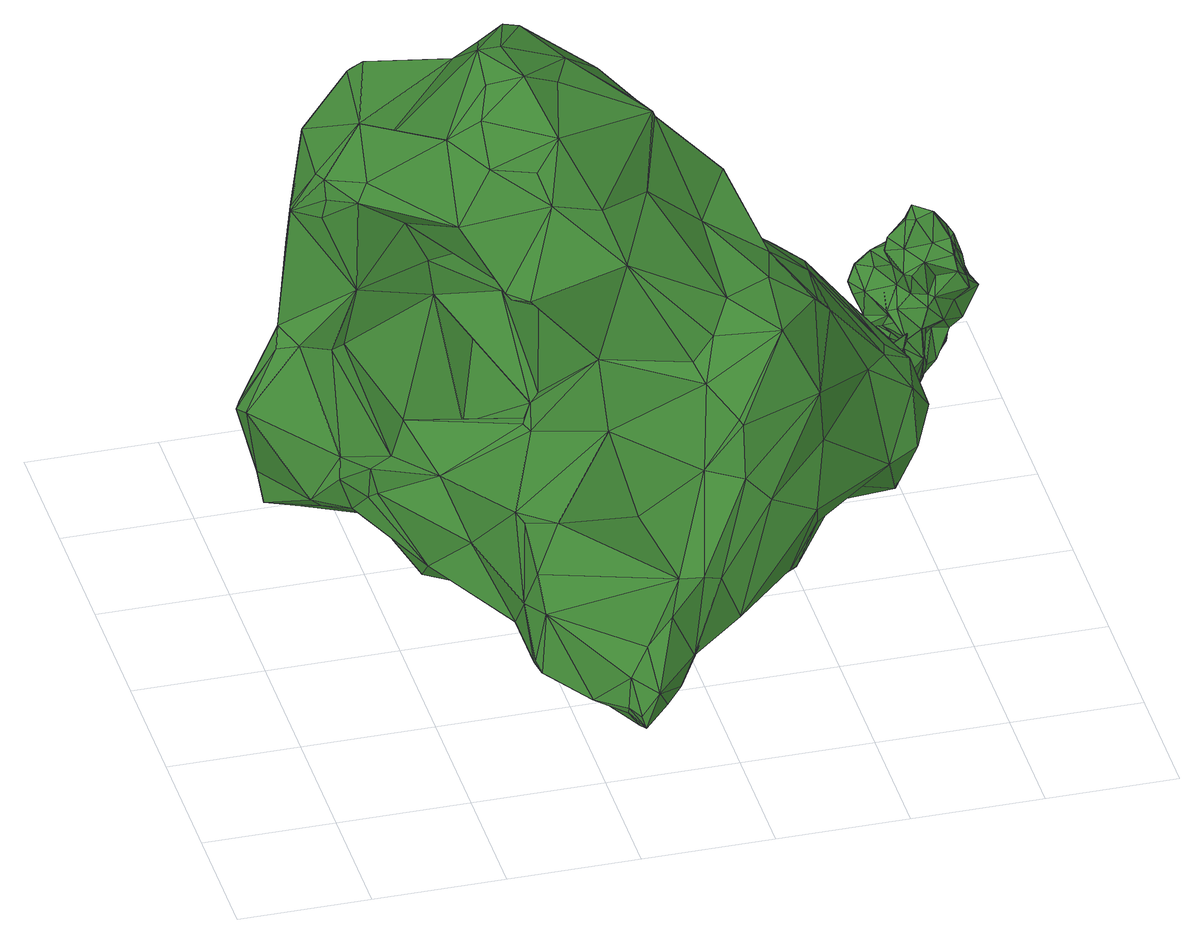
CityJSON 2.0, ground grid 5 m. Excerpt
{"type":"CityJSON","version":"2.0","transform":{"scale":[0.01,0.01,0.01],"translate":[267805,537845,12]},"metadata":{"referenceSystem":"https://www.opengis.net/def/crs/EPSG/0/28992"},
"CityObjects":{
"tree1":{"type":"SolitaryVegetationObject","attributes":{"gtid":70,"crown_width_m":20.76,"crown_median_z":20.31,"crown_r50_m":0.571,"crown_porosity":0.813,"trunk_H_m":7.65,"trunk_DBH_m":1.17,"trunk_radius_m":0.584,"trunk_base_height_m":12.66,"original_gtid":"70"},"geometry":[{"type":"Solid","lod":"3","boundaries":[[[[0,1,2]],[[3,4,5]],[[6,7,8]],[[9,10,11]],[[12,13,14]],[[12,14,15]],[[16,17,18]],[[19,20,21]],[[22,23,24]],[[25,26,27]],[[28,29,30]],[[31,30,29]],[[32,33,34]],[[35,33,36]],[[37,38,39]],[[40,41,42]],[[43,44,11]],[[45,46,47]],[[48,49,50]],[[51,52,53]],[[31,54,55]],[[31,55,56]],[[57,58,59]],[[60,61,62]],[[10,9,63]],[[64,65,66]],[[67,68,69]],[[70,71,72]],[[56,73,74]],[[75,76,30]],[[77,78,24]],[[79,80,81]],[[82,74,73]],[[83,84,85]],[[86,87,88]],[[9,89,90]],[[91,89,9]],[[92,80,93]],[[94,35,36]],[[19,27,95]],[[96,94,97]],[[98,99,100]],[[101,99,98]],[[102,103,104]],[[97,94,36]],[[105,106,107]],[[108,109,44]],[[110,111,112]],[[70,113,5]],[[21,114,19]],[[115,116,45]],[[102,14,13]],[[117,118,119]],[[59,120,22]],[[12,50,49]],[[121,122,123]],[[12,49,13]],[[124,13,49]],[[6,125,7]],[[10,6,113]],[[6,10,63]],[[10,43,11]],[[5,113,8]],[[101,98,126]],[[79,81,73]],[[127,11,128]],[[70,43,113]],[[113,43,10]],[[129,67,130]],[[127,68,91]],[[131,132,133]],[[9,127,91]],[[134,135,136]],[[32,130,33]],[[137,138,24]],[[139,31,75]],[[140,100,141]],[[142,140,141]],[[96,60,62]],[[143,144,105]],[[145,1,0]],[[146,75,31]],[[69,147,36]],[[106,105,144]],[[2,1,57]],[[38,15,148]],[[34,149,150]],[[34,150,32]],[[112,93,110]],[[151,124,49]],[[151,152,124]],[[153,154,28]],[[155,154,153]],[[156,157,49]],[[129,104,67]],[[14,104,129]],[[158,136,159]],[[158,159,160]],[[24,78,137]],[[161,162,163]],[[146,74,82]],[[7,164,8]],[[43,70,72]],[[43,72,108]],[[50,99,165]],[[40,100,41]],[[166,4,3]],[[56,79,73]],[[165,99,101]],[[167,168,169]],[[8,113,6]],[[90,63,9]],[[170,63,90]],[[94,154,155]],[[123,171,172]],[[173,174,175]],[[9,11,127]],[[166,176,151]],[[177,178,179]],[[133,71,70]],[[180,66,181]],[[129,32,150]],[[182,183,184]],[[183,115,185]],[[186,180,181]],[[187,149,34]],[[187,34,188]],[[23,77,24]],[[165,189,48]],[[190,191,19]],[[192,116,183]],[[115,183,116]],[[45,116,46]],[[80,110,93]],[[160,116,192]],[[46,116,160]],[[123,132,171]],[[80,193,110]],[[38,66,39]],[[134,106,144]],[[31,56,146]],[[77,137,78]],[[146,82,75]],[[26,23,22]],[[82,76,75]],[[11,44,128]],[[7,125,164]],[[194,195,196]],[[197,196,195]],[[198,143,105]],[[125,170,176]],[[3,176,166]],[[125,176,3]],[[25,23,26]],[[178,199,179]],[[151,176,152]],[[191,190,200]],[[24,201,22]],[[149,202,64]],[[203,150,148]],[[135,134,144]],[[135,144,143]],[[119,118,204]],[[205,95,27]],[[48,189,206]],[[206,207,48]],[[28,30,208]],[[193,79,56]],[[64,66,38]],[[193,80,79]],[[167,187,83]],[[209,16,18]],[[89,68,210]],[[141,211,168]],[[147,128,212]],[[127,128,147]],[[213,214,132]],[[112,215,92]],[[170,6,63]],[[6,170,125]],[[167,83,85]],[[83,216,84]],[[3,164,125]],[[217,197,195]],[[4,133,5]],[[218,219,126]],[[52,173,131]],[[126,219,220]],[[175,217,145]],[[112,111,215]],[[8,164,5]],[[5,164,3]],[[81,80,92]],[[185,87,221]],[[23,25,77]],[[165,48,50]],[[191,200,25]],[[101,126,165]],[[108,44,43]],[[24,222,201]],[[29,61,54]],[[191,25,27]],[[223,30,76]],[[208,30,223]],[[139,30,31]],[[75,30,139]],[[104,14,102]],[[1,145,224]],[[195,224,145]],[[201,222,2]],[[91,68,89]],[[124,210,102]],[[103,102,210]],[[90,176,170]],[[89,176,90]],[[152,176,89]],[[191,27,19]],[[22,120,26]],[[188,33,35]],[[102,13,124]],[[14,129,15]],[[146,56,74]],[[16,169,17]],[[45,42,115]],[[209,186,16]],[[186,169,16]],[[192,182,160]],[[95,160,182]],[[225,181,65]],[[15,226,12]],[[167,85,168]],[[15,209,226]],[[209,15,186]],[[37,186,15]],[[37,15,38]],[[95,182,184]],[[183,182,192]],[[227,21,20]],[[175,174,228]],[[169,187,167]],[[36,130,69]],[[67,69,130]],[[129,130,32]],[[31,29,54]],[[60,96,177]],[[60,177,179]],[[160,159,46]],[[136,46,159]],[[156,207,229]],[[66,65,181]],[[230,231,218]],[[94,232,35]],[[107,106,196]],[[184,183,185]],[[67,104,103]],[[18,17,168]],[[26,120,205]],[[17,169,168]],[[59,58,120]],[[2,57,233]],[[206,53,52]],[[208,234,117]],[[227,190,114]],[[95,20,19]],[[184,20,95]],[[110,122,111]],[[115,88,185]],[[203,129,150]],[[211,18,168]],[[84,168,85]],[[140,86,100]],[[168,84,141]],[[153,235,155]],[[153,28,235]],[[36,33,130]],[[28,62,61]],[[171,132,214]],[[171,214,0]],[[142,84,236]],[[142,141,84]],[[224,57,1]],[[149,64,150]],[[110,237,122]],[[36,212,97]],[[20,204,227]],[[76,227,204]],[[150,64,148]],[[98,40,218]],[[230,218,40]],[[105,107,198]],[[187,169,202]],[[173,175,145]],[[96,97,177]],[[199,238,239]],[[199,71,238]],[[240,200,82]],[[240,82,73]],[[21,227,114]],[[190,19,114]],[[47,46,231]],[[98,218,126]],[[165,126,220]],[[165,220,189]],[[189,220,51]],[[208,117,235]],[[208,235,28]],[[155,232,94]],[[161,241,162]],[[197,107,196]],[[18,211,209]],[[230,42,45]],[[162,242,243]],[[117,243,242]],[[206,189,53]],[[77,25,200]],[[77,200,137]],[[244,221,163]],[[225,202,169]],[[186,225,169]],[[245,174,52]],[[245,52,51]],[[222,246,172]],[[96,62,94]],[[213,131,173]],[[213,173,145]],[[0,2,171]],[[222,171,2]],[[238,247,248]],[[249,199,250]],[[111,251,215]],[[172,251,111]],[[76,82,252]],[[200,190,252]],[[200,252,82]],[[223,234,208]],[[230,45,47]],[[92,253,254]],[[52,174,173]],[[40,42,230]],[[151,49,157]],[[189,51,53]],[[0,214,145]],[[65,64,225]],[[187,202,149]],[[193,54,255]],[[203,15,129]],[[195,194,224]],[[73,254,253]],[[73,253,240]],[[200,253,137]],[[240,253,200]],[[188,155,216]],[[152,89,210]],[[235,216,155]],[[120,58,158]],[[136,158,58]],[[142,256,163]],[[206,257,207]],[[131,213,132]],[[195,145,217]],[[40,98,100]],[[66,180,39]],[[239,122,237]],[[243,204,20]],[[108,178,109]],[[225,64,202]],[[243,119,204]],[[2,233,201]],[[188,35,232]],[[188,232,155]],[[258,235,117]],[[145,214,213]],[[133,247,71]],[[147,212,36]],[[97,212,259]],[[109,259,212]],[[62,154,94]],[[33,188,34]],[[41,86,88]],[[29,28,61]],[[141,100,211]],[[99,211,100]],[[93,112,92]],[[70,5,133]],[[81,254,73]],[[193,255,110]],[[194,196,134]],[[220,219,260]],[[236,261,256]],[[4,131,133]],[[178,71,199]],[[127,147,68]],[[212,128,109]],[[44,109,128]],[[147,69,68]],[[92,254,81]],[[228,174,262]],[[244,163,162]],[[203,148,15]],[[50,12,226]],[[245,262,174]],[[120,158,205]],[[95,205,158]],[[95,158,160]],[[136,231,46]],[[136,135,231]],[[259,177,97]],[[109,177,259]],[[133,132,247]],[[132,248,247]],[[122,132,123]],[[39,180,37]],[[186,37,180]],[[187,263,83]],[[106,134,196]],[[236,84,216]],[[236,216,235]],[[186,181,225]],[[166,157,229]],[[205,27,26]],[[211,99,226]],[[211,226,209]],[[50,226,99]],[[92,215,253]],[[151,157,166]],[[264,221,244]],[[207,156,48]],[[156,49,48]],[[248,122,239]],[[248,132,122]],[[238,248,239]],[[64,38,148]],[[265,253,215]],[[266,166,229]],[[207,266,229]],[[157,156,229]],[[152,210,124]],[[103,210,68]],[[267,163,256]],[[161,163,267]],[[204,118,76]],[[220,262,51]],[[51,262,245]],[[172,246,251]],[[258,117,242]],[[177,109,178]],[[136,58,194]],[[136,194,134]],[[117,234,118]],[[57,194,58]],[[224,194,57]],[[199,249,179]],[[108,268,178]],[[238,71,247]],[[233,57,269]],[[60,249,61]],[[54,61,249]],[[179,249,60]],[[255,249,250]],[[107,197,198]],[[262,198,197]],[[262,197,228]],[[175,228,197]],[[143,231,135]],[[175,197,217]],[[266,4,166]],[[187,188,263]],[[83,263,216]],[[188,216,263]],[[42,41,115]],[[47,231,230]],[[115,41,88]],[[41,100,86]],[[67,103,68]],[[20,162,243]],[[54,249,255]],[[76,252,227]],[[190,227,252]],[[270,266,207]],[[270,4,266]],[[221,87,142]],[[52,257,206]],[[270,207,257]],[[270,257,4]],[[131,257,52]],[[4,257,131]],[[244,162,20]],[[223,76,118]],[[185,264,184]],[[20,184,264]],[[264,244,20]],[[142,236,256]],[[220,260,262]],[[198,262,260]],[[264,185,221]],[[118,234,223]],[[117,119,243]],[[72,71,268]],[[178,268,71]],[[108,72,268]],[[62,28,154]],[[56,55,193]],[[54,193,55]],[[121,111,122]],[[121,172,111]],[[123,172,121]],[[222,172,171]],[[88,87,185]],[[140,87,86]],[[218,260,219]],[[235,261,236]],[[258,261,235]],[[142,87,140]],[[161,267,261]],[[256,261,267]],[[221,142,163]],[[258,242,261]],[[242,162,261]],[[198,260,143]],[[218,231,260]],[[143,260,231]],[[261,162,241]],[[261,241,161]],[[201,233,22]],[[24,138,222]],[[246,222,138]],[[137,253,138]],[[253,265,138]],[[237,110,250]],[[237,250,199]],[[255,250,110]],[[239,237,199]],[[57,59,269]],[[22,269,59]],[[233,269,22]],[[215,251,265]],[[265,251,138]],[[246,138,251]],[[271,272,273]],[[271,273,274]],[[274,273,275]],[[274,275,276]],[[273,272,277]],[[273,277,275]],[[275,277,278]],[[275,278,276]],[[277,272,279]],[[277,279,278]],[[278,279,280]],[[278,280,276]],[[279,272,281]],[[279,281,280]],[[280,281,282]],[[280,282,276]],[[281,272,283]],[[281,283,282]],[[282,283,284]],[[282,284,276]],[[283,272,285]],[[283,285,284]],[[284,285,286]],[[284,286,276]],[[285,272,287]],[[285,287,286]],[[286,287,288]],[[286,288,276]],[[287,272,289]],[[287,289,288]],[[288,289,290]],[[288,290,276]],[[289,272,291]],[[289,291,290]],[[290,291,292]],[[290,292,276]],[[291,272,293]],[[291,293,292]],[[292,293,294]],[[292,294,276]],[[293,272,295]],[[293,295,294]],[[294,295,296]],[[294,296,276]],[[295,272,297]],[[295,297,296]],[[296,297,298]],[[296,298,276]],[[297,272,299]],[[297,299,298]],[[298,299,300]],[[298,300,276]],[[299,272,301]],[[299,301,300]],[[300,301,302]],[[300,302,276]],[[301,272,303]],[[301,303,302]],[[302,303,304]],[[302,304,276]],[[303,272,305]],[[303,305,304]],[[304,305,306]],[[304,306,276]],[[305,272,307]],[[305,307,306]],[[306,307,308]],[[306,308,276]],[[307,272,309]],[[307,309,308]],[[308,309,310]],[[308,310,276]],[[309,272,311]],[[309,311,310]],[[310,311,312]],[[310,312,276]],[[311,272,313]],[[311,313,312]],[[312,313,314]],[[312,314,276]],[[313,272,315]],[[313,315,314]],[[314,315,316]],[[314,316,276]],[[315,272,317]],[[315,317,316]],[[316,317,318]],[[316,318,276]],[[317,272,319]],[[317,319,318]],[[318,319,320]],[[318,320,276]],[[319,272,271]],[[319,271,320]],[[320,271,274]],[[320,274,276]]]]}]},
"tree2":{"type":"SolitaryVegetationObject","attributes":{"gtid":422,"crown_width_m":5.32,"crown_median_z":17.59,"crown_r50_m":0.288,"crown_porosity":0.925,"trunk_H_m":3.88,"trunk_DBH_m":0.163,"trunk_radius_m":0.0813,"trunk_base_height_m":13.71,"original_gtid":"423"},"geometry":[{"type":"Solid","lod":"3","boundaries":[[[[321,322,323]],[[324,325,326]],[[327,328,329]],[[330,331,332]],[[333,334,335]],[[336,337,338]],[[339,340,341]],[[342,343,344]],[[345,346,347]],[[348,349,350]],[[351,352,353]],[[321,340,354]],[[341,340,321]],[[355,356,335]],[[357,358,359]],[[360,361,362]],[[363,361,360]],[[364,328,327]],[[365,366,367]],[[368,369,349]],[[370,358,371]],[[339,372,373]],[[374,329,375]],[[374,375,376]],[[377,378,379]],[[380,381,382]],[[354,322,321]],[[383,384,365]],[[385,386,387]],[[360,388,389]],[[390,352,368]],[[352,369,368]],[[391,343,346]],[[392,393,328]],[[394,395,396]],[[366,397,398]],[[377,379,399]],[[400,401,402]],[[394,403,404]],[[405,404,403]],[[355,351,353]],[[350,349,369]],[[406,337,401]],[[407,408,345]],[[387,409,410]],[[357,411,371]],[[412,413,414]],[[356,415,416]],[[417,407,347]],[[348,350,418]],[[348,418,359]],[[417,408,407]],[[419,404,420]],[[419,420,421]],[[367,336,338]],[[422,423,399]],[[373,372,424]],[[346,343,342]],[[425,395,426]],[[416,427,428]],[[394,426,395]],[[429,377,430]],[[418,350,431]],[[418,431,411]],[[432,374,376]],[[433,383,434]],[[345,347,407]],[[362,435,323]],[[345,408,376]],[[436,351,437]],[[323,322,389]],[[387,410,340]],[[438,439,440]],[[441,442,443]],[[378,377,444]],[[445,370,371]],[[329,391,375]],[[339,341,372]],[[446,398,447]],[[336,367,448]],[[346,345,376]],[[449,450,451]],[[444,377,452]],[[452,453,444]],[[373,385,339]],[[454,415,356]],[[382,381,449]],[[455,456,457]],[[392,362,361]],[[409,383,458]],[[347,459,417]],[[460,461,343]],[[462,327,329]],[[441,463,442]],[[416,415,427]],[[447,397,455]],[[464,463,465]],[[466,449,381]],[[390,325,454]],[[368,325,390]],[[451,467,468]],[[390,353,352]],[[383,365,458]],[[430,338,429]],[[370,446,358]],[[469,470,333]],[[349,325,368]],[[471,332,472]],[[347,342,459]],[[377,423,473]],[[396,474,449]],[[382,449,474]],[[475,326,325]],[[366,365,384]],[[354,476,322]],[[425,477,395]],[[357,371,358]],[[478,386,462]],[[479,480,400]],[[481,482,483]],[[484,432,465]],[[469,416,459]],[[439,485,326]],[[434,486,386]],[[487,488,489]],[[487,489,472]],[[411,357,418]],[[359,418,357]],[[337,429,338]],[[427,481,413]],[[366,384,456]],[[469,333,335]],[[490,491,414]],[[490,414,464]],[[492,365,338]],[[347,346,342]],[[367,366,448]],[[408,493,376]],[[494,350,495]],[[484,465,441]],[[377,496,423]],[[353,390,497]],[[353,497,355]],[[325,324,498]],[[454,325,498]],[[385,387,340]],[[485,498,324]],[[499,415,454]],[[475,349,440]],[[500,472,332]],[[471,330,332]],[[466,487,501]],[[471,489,382]],[[472,489,471]],[[422,399,502]],[[363,422,502]],[[503,414,491]],[[444,494,436]],[[494,444,401]],[[487,504,488]],[[376,493,490]],[[497,390,454]],[[355,437,351]],[[323,389,388]],[[505,409,458]],[[473,422,506]],[[421,446,455]],[[497,356,355]],[[377,406,453]],[[403,451,468]],[[497,454,356]],[[507,461,460]],[[416,413,412]],[[508,462,374]],[[455,457,419]],[[472,500,509]],[[448,398,370]],[[446,370,398]],[[462,386,364]],[[462,364,327]],[[365,367,338]],[[331,510,332]],[[500,332,510]],[[392,372,435]],[[427,413,428]],[[416,428,413]],[[459,416,417]],[[329,374,462]],[[358,446,511]],[[335,334,502]],[[350,494,431]],[[444,437,378]],[[436,437,444]],[[354,340,512]],[[513,514,482]],[[446,447,455]],[[433,434,508]],[[349,348,440]],[[482,499,498]],[[498,499,454]],[[348,438,440]],[[514,483,482]],[[414,483,514]],[[439,326,475]],[[378,355,379]],[[379,355,335]],[[450,515,441]],[[406,429,337]],[[329,328,393]],[[329,393,391]],[[516,430,517]],[[474,330,471]],[[377,473,430]],[[382,474,471]],[[394,404,426]],[[460,361,363]],[[508,478,462]],[[447,398,397]],[[517,473,516]],[[501,509,518]],[[484,518,519]],[[463,520,442]],[[521,476,522]],[[523,524,433]],[[523,484,524]],[[466,504,487]],[[361,391,393]],[[361,393,392]],[[498,525,482]],[[485,525,498]],[[322,476,521]],[[526,322,521]],[[526,521,430]],[[505,458,527]],[[491,528,503]],[[404,529,426]],[[510,530,457]],[[386,478,434]],[[324,326,485]],[[475,325,349]],[[430,516,526]],[[430,522,338]],[[521,522,430]],[[508,374,523]],[[505,527,492]],[[439,475,440]],[[439,438,513]],[[514,442,520]],[[531,442,514]],[[432,484,523]],[[494,532,431]],[[494,401,532]],[[400,532,401]],[[377,429,406]],[[401,337,336]],[[335,356,469]],[[403,468,405]],[[479,400,402]],[[395,477,396]],[[443,467,450]],[[449,515,450]],[[513,531,514]],[[374,432,523]],[[342,344,459]],[[450,441,443]],[[437,355,378]],[[505,492,476]],[[472,509,487]],[[501,487,509]],[[452,377,453]],[[356,416,469]],[[404,419,529]],[[531,443,442]],[[412,533,417]],[[411,532,534]],[[400,534,532]],[[463,464,520]],[[414,520,464]],[[470,461,507]],[[362,392,435]],[[330,477,331]],[[425,331,477]],[[449,451,396]],[[406,401,453]],[[474,396,477]],[[474,477,330]],[[460,343,361]],[[402,401,336]],[[402,336,448]],[[457,456,519]],[[448,366,398]],[[386,409,387]],[[364,373,424]],[[451,403,535]],[[403,394,535]],[[451,450,467]],[[514,520,414]],[[432,490,464]],[[414,503,533]],[[340,339,385]],[[384,383,433]],[[469,344,470]],[[459,344,469]],[[352,495,369]],[[350,369,495]],[[352,351,495]],[[436,494,495]],[[436,495,351]],[[481,483,413]],[[346,375,391]],[[376,375,346]],[[496,399,423]],[[411,431,532]],[[491,490,493]],[[533,528,417]],[[427,415,536]],[[466,515,449]],[[389,537,506]],[[422,363,360]],[[323,435,538]],[[513,525,439]],[[482,525,513]],[[455,539,421]],[[372,538,435]],[[522,476,492]],[[522,492,338]],[[430,473,517]],[[509,519,518]],[[414,533,412]],[[400,480,534]],[[422,473,423]],[[364,386,385]],[[364,385,373]],[[381,380,504]],[[488,504,380]],[[540,531,405]],[[470,344,461]],[[507,460,334]],[[507,334,470]],[[541,438,542]],[[541,542,405]],[[445,448,370]],[[531,540,443]],[[445,402,448]],[[524,484,519]],[[421,539,419]],[[358,420,405]],[[404,405,420]],[[509,457,519]],[[358,405,543]],[[438,541,513]],[[392,328,424]],[[392,424,372]],[[421,511,446]],[[364,424,328]],[[451,535,394]],[[451,394,396]],[[524,456,433]],[[323,538,321]],[[358,543,359]],[[513,541,531]],[[405,531,541]],[[542,438,543]],[[542,543,405]],[[348,543,438]],[[359,543,348]],[[362,388,360]],[[323,388,362]],[[502,399,379]],[[382,488,380]],[[499,481,536]],[[526,537,322]],[[365,527,458]],[[492,527,365]],[[408,528,493]],[[491,493,528]],[[508,523,433]],[[408,417,528]],[[439,525,485]],[[533,503,528]],[[427,536,481]],[[515,466,484]],[[484,441,515]],[[376,490,544]],[[476,512,505]],[[476,354,512]],[[341,321,538]],[[341,538,372]],[[397,366,456]],[[397,456,455]],[[516,537,526]],[[360,389,422]],[[422,389,506]],[[344,343,461]],[[361,343,391]],[[379,335,502]],[[509,500,510]],[[509,510,457]],[[496,377,399]],[[416,412,417]],[[470,334,333]],[[363,502,334]],[[460,363,334]],[[444,453,401]],[[473,506,537]],[[473,537,516]],[[434,478,508]],[[505,512,410]],[[384,433,456]],[[519,456,524]],[[322,537,389]],[[505,410,409]],[[434,383,486]],[[409,386,486]],[[409,486,383]],[[464,465,432]],[[441,465,463]],[[466,518,484]],[[501,518,466]],[[445,480,545]],[[445,545,402]],[[445,534,480]],[[479,545,480]],[[402,545,479]],[[419,530,529]],[[376,544,432]],[[432,544,490]],[[457,530,419]],[[510,331,530]],[[415,499,536]],[[482,481,499]],[[413,483,414]],[[371,411,534]],[[371,534,445]],[[420,358,511]],[[420,511,421]],[[455,419,539]],[[540,468,443]],[[443,468,467]],[[466,381,504]],[[405,468,540]],[[425,546,331]],[[512,340,410]],[[529,546,426]],[[425,426,546]],[[331,546,530]],[[529,530,546]],[[382,489,488]],[[547,548,549]],[[547,549,550]],[[550,549,551]],[[550,551,552]],[[549,548,553]],[[549,553,551]],[[551,553,554]],[[551,554,552]],[[553,548,555]],[[553,555,554]],[[554,555,556]],[[554,556,552]],[[555,548,557]],[[555,557,556]],[[556,557,558]],[[556,558,552]],[[557,548,559]],[[557,559,558]],[[558,559,560]],[[558,560,552]],[[559,548,561]],[[559,561,560]],[[560,561,562]],[[560,562,552]],[[561,548,563]],[[561,563,562]],[[562,563,564]],[[562,564,552]],[[563,548,565]],[[563,565,564]],[[564,565,566]],[[564,566,552]],[[565,548,567]],[[565,567,566]],[[566,567,568]],[[566,568,552]],[[567,548,569]],[[567,569,568]],[[568,569,570]],[[568,570,552]],[[569,548,571]],[[569,571,570]],[[570,571,572]],[[570,572,552]],[[571,548,573]],[[571,573,572]],[[572,573,574]],[[572,574,552]],[[573,548,575]],[[573,575,574]],[[574,575,576]],[[574,576,552]],[[575,548,577]],[[575,577,576]],[[576,577,578]],[[576,578,552]],[[577,548,579]],[[577,579,578]],[[578,579,580]],[[578,580,552]],[[579,548,581]],[[579,581,580]],[[580,581,582]],[[580,582,552]],[[581,548,583]],[[581,583,582]],[[582,583,584]],[[582,584,552]],[[583,548,585]],[[583,585,584]],[[584,585,586]],[[584,586,552]],[[585,548,587]],[[585,587,586]],[[586,587,588]],[[586,588,552]],[[587,548,589]],[[587,589,588]],[[588,589,590]],[[588,590,552]],[[589,548,591]],[[589,591,590]],[[590,591,592]],[[590,592,552]],[[591,548,593]],[[591,593,592]],[[592,593,594]],[[592,594,552]],[[593,548,595]],[[593,595,594]],[[594,595,596]],[[594,596,552]],[[595,548,547]],[[595,547,596]],[[596,547,550]],[[596,550,552]]]]}]}
},
"vertices":[
[990,2309,993],[895,2370,995],[858,2277,1278],[2084,1529,408],[1819,1660,717],[2032,1718,665],[2497,1570,509],[2335,1570,428],[2236,1626,493],[2529,1253,614],[2515,1539,636],[2455,1234,841],[1614,922,200],[1771,876,231],[1731,719,280],[1471,549,211],[902,525,213],[887,557,244],[890,590,217],[282,1710,1547],[492,1576,1254],[372,1614,1564],[539,2184,1425],[455,2042,1674],[685,2175,1731],[378,1918,1748],[416,1991,1661],[290,1746,1542],[1341,987,1604],[1290,1149,1745],[1103,1141,1800],[1156,1250,2013],[1552,469,547],[1682,617,860],[1483,442,582],[1687,661,1063],[1997,757,1085],[1088,292,193],[1288,220,209],[1155,99,221],[513,1452,355],[410,1332,480],[308,1391,471],[2293,1504,938],[2356,1222,925],[157,1616,361],[180,1716,453],[233,1672,368],[1378,1222,208],[1589,1055,206],[1231,1078,158],[1073,1558,485],[1476,1802,657],[1344,1516,367],[1543,1399,1964],[1212,1477,2100],[1078,1441,2170],[538,2107,996],[496,2086,994],[428,2043,1238],[1702,1308,1521],[1492,1281,1704],[1707,977,1406],[2529,1536,509],[1213,37,391],[1145,33,304],[1159,23,259],[1964,676,637],[2312,975,575],[2017,788,860],[2138,1622,945],[1923,1651,1204],[2041,1588,1153],[956,1631,2181],[948,1493,2123],[905,1267,1910],[775,1218,1714],[581,2055,1873],[594,2063,1875],[1040,1628,2183],[1150,1789,2149],[1089,1787,2167],[778,1397,1975],[1034,797,660],[894,861,690],[913,809,674],[461,1301,541],[471,1308,657],[359,1313,627],[2384,1171,327],[2473,1326,331],[2435,1046,585],[1091,1827,2127],[1147,1826,2102],[1865,784,1364],[227,1686,1073],[1880,1041,1422],[2033,974,1344],[662,1300,169],[1001,1121,134],[663,1223,257],[989,1169,145],[1925,826,296],[1993,788,504],[1874,708,374],[690,2124,268],[640,2152,298],[687,2142,311],[2123,1455,1176],[2082,1243,1281],[1428,1744,1946],[1295,1907,1770],[1182,1851,1995],[2451,1605,631],[384,1598,1651],[266,1366,518],[143,1662,470],[1078,1236,1308],[906,1145,1502],[943,1378,1515],[347,1979,1238],[1289,1896,1693],[1486,1882,1551],[1302,1983,1466],[1924,966,252],[2332,1494,339],[719,1347,170],[2442,1147,772],[2342,1168,920],[1624,462,373],[1779,613,756],[1559,1893,672],[1429,2005,1114],[1685,1806,928],[486,2165,497],[432,2115,487],[401,2069,626],[635,2026,1926],[792,2081,1746],[1066,1213,1903],[496,1300,550],[791,1098,417],[718,1264,611],[610,2079,264],[617,2129,291],[1007,2340,838],[905,1391,2041],[2261,1086,923],[1347,253,255],[1317,257,560],[1393,235,396],[2020,1276,279],[2136,1226,272],[1558,882,1214],[1637,899,1302],[1582,794,1174],[1801,1304,430],[1851,1354,400],[341,1905,954],[414,1834,691],[73,1637,808],[860,1478,675],[783,1595,1172],[640,1487,722],[2210,1601,451],[1159,1303,193],[2039,1483,371],[918,649,556],[885,713,394],[927,557,441],[2439,1398,336],[1186,2083,1223],[1100,2191,1575],[1227,2036,871],[1047,1954,811],[975,2288,792],[2285,1406,304],[1927,1217,1409],[1932,1413,1347],[1832,1503,1595],[1121,138,256],[1119,121,287],[204,1618,1021],[63,1510,837],[278,1576,1045],[366,1330,713],[1041,334,197],[1397,469,572],[1548,688,873],[1222,1414,251],[380,1612,1728],[363,1664,1724],[44,1578,814],[1271,1598,2113],[491,2107,654],[907,2408,766],[561,2143,530],[589,2111,535],[773,2059,267],[1807,1566,1590],[547,1753,1852],[705,2246,1489],[1215,226,469],[1460,419,304],[661,1543,1539],[327,1951,1238],[1396,1496,348],[1404,1479,375],[987,1007,1493],[973,564,185],[2136,979,513],[890,856,218],[2100,1016,1260],[1245,2084,924],[1223,2107,948],[1065,1941,1855],[1277,1009,876],[932,2380,769],[586,1562,290],[749,1562,303],[915,1514,331],[560,1348,671],[1060,2211,1558],[909,1070,1502],[870,2393,872],[1147,195,366],[1138,806,184],[482,1518,1670],[629,1992,715],[1846,1369,412],[299,1628,313],[430,1898,483],[1674,672,1081],[582,2203,1409],[929,1051,1483],[1252,1054,1165],[1028,1163,820],[1504,1649,1856],[1741,1635,1341],[1557,1824,1528],[623,1715,1775],[961,1662,1079],[1011,1504,1210],[755,1571,1340],[452,1606,1006],[1036,1601,614],[1088,2195,1579],[1653,1803,1098],[1574,1790,1184],[1586,1533,1849],[1530,1613,1875],[1045,2010,1746],[519,1540,1740],[933,1900,1970],[997,1783,2111],[1519,1548,1922],[1011,1204,826],[1488,1711,676],[1086,1276,904],[2052,996,1323],[681,1687,431],[1052,1258,876],[757,1734,569],[1351,874,583],[399,1581,1007],[971,1942,1878],[1852,1371,464],[1024,1235,831],[2037,1554,1196],[560,2196,1406],[1488,1461,748],[1283,1394,67],[1225,1395,66],[1282,1409,67],[1271,1404,832],[1269,1419,831],[1213,1405,831],[1276,1424,66],[1264,1433,831],[1267,1436,66],[1255,1445,831],[1255,1445,66],[1243,1455,831],[1241,1451,65],[1229,1461,830],[1226,1453,65],[1213,1463,830],[1211,1452,65],[1198,1461,830],[1196,1446,65],[1184,1456,830],[1184,1437,65],[1172,1446,830],[1175,1425,65],[1162,1434,830],[1169,1411,65],[1157,1420,830],[1167,1396,65],[1154,1405,830],[1168,1381,65],[1156,1390,830],[1174,1366,65],[1162,1376,830],[1183,1354,66],[1171,1364,830],[1195,1345,66],[1183,1354,831],[1209,1339,66],[1197,1348,831],[1224,1337,67],[1212,1346,831],[1239,1339,67],[1227,1348,832],[1254,1344,67],[1241,1354,832],[1266,1353,67],[1253,1363,832],[1275,1365,67],[1263,1375,832],[1281,1379,67],[1269,1389,832],
[2765,1904,928],[2790,1961,840],[2708,2014,906],[2507,2063,349],[2600,2142,409],[2508,2062,348],[2526,1865,879],[2547,1904,906],[2559,1884,799],[2473,1637,466],[2555,1626,399],[2531,1567,499],[2635,2081,653],[2687,2076,709],[2657,2102,620],[2824,1884,547],[2840,1920,626],[2878,1867,668],[2708,1862,1018],[2764,1833,913],[2709,1864,1018],[2476,2027,697],[2515,1999,787],[2545,2006,678],[2424,1992,678],[2455,2015,733],[2453,2032,670],[2692,2044,288],[2669,2128,351],[2755,2109,368],[2761,2193,523],[2725,2197,443],[2759,2192,524],[2784,1862,910],[2760,2149,564],[2663,2071,535],[2736,1922,365],[2643,1829,316],[2706,1942,279],[2727,2094,787],[2645,2021,837],[2685,2037,909],[2702,2101,769],[2598,1859,876],[2771,1811,659],[2724,1770,605],[2812,1851,549],[2679,2214,443],[2718,2162,402],[2709,1825,400],[2722,1856,401],[2645,1928,1015],[2647,1874,987],[2570,1857,728],[2517,1972,737],[2468,1916,676],[2810,2049,599],[2781,2097,567],[2728,2059,665],[2373,1679,559],[2384,1667,535],[2382,1666,534],[2684,1754,723],[2722,1771,607],[2700,1839,898],[2654,1780,861],[2767,1794,864],[2709,1999,841],[2757,1989,833],[2677,2201,467],[2510,1999,796],[2630,1969,934],[2628,1955,854],[2520,1675,266],[2481,1623,312],[2463,1651,343],[2658,1783,574],[2696,1848,527],[2837,2111,698],[2754,1991,427],[2777,1975,558],[2720,1909,521],[2556,1730,299],[2558,1729,298],[2605,1852,293],[2786,1988,604],[2433,2005,666],[2434,1959,643],[2770,1747,823],[2769,1794,863],[2777,1945,389],[2527,1963,562],[2560,1960,552],[2532,1912,520],[2662,2050,511],[2564,2055,594],[2479,2026,587],[2745,1989,313],[2608,1690,395],[2582,1755,333],[2633,1728,398],[2726,2077,740],[2838,2109,699],[2617,1906,969],[2482,1622,313],[2522,1673,266],[2639,2011,556],[2574,1996,589],[2862,1942,665],[2861,1943,667],[2810,2023,422],[2520,1808,654],[2661,1757,678],[2664,1770,727],[2654,1983,946],[2762,2072,489],[2782,2099,565],[2672,1999,308],[2549,2020,358],[2656,2045,309],[2603,1715,528],[2627,1808,490],[2626,1721,403],[2835,2056,562],[2722,1857,403],[2661,1787,408],[2629,1807,491],[2761,1838,520],[2452,1654,481],[2555,1665,460],[2518,1680,349],[2887,2033,547],[2885,2032,546],[2600,2113,447],[2632,1700,520],[2635,1750,593],[2620,1667,523],[2811,1746,746],[2501,2053,614],[2640,1989,792],[2557,1983,693],[2576,1783,821],[2598,1799,529],[2567,1874,553],[2594,1785,584],[2468,1679,573],[2577,1672,405],[2580,1756,334],[2584,2090,606],[2620,2051,667],[2444,1620,495],[2481,1599,530],[2764,2041,687],[2451,1652,480],[2631,2061,332],[2819,1876,802],[2464,1649,344],[2602,1764,821],[2695,2000,426],[2698,1912,374],[2595,1950,530],[2576,1983,412],[2576,1921,511],[2562,1693,596],[2503,2049,351],[2704,1824,766],[2468,1677,574],[2375,1677,560],[2384,1665,536],[2550,1901,568],[2447,1909,529],[2804,1798,758],[2469,1934,562],[2788,2049,450],[2737,2166,448],[2839,2111,698],[2708,2100,486],[2533,2065,431],[2606,1978,415],[2533,1566,501],[2555,1655,652],[2706,2075,710],[2445,1910,527],[2375,1679,559],[2809,1779,777],[2707,2007,748],[2653,2020,682],[2608,1800,721],[2545,1663,584],[2560,1628,496],[2602,1782,354],[2781,1827,874],[2598,1957,382],[2612,1860,456],[2489,1675,550],[2744,1928,697],[2761,1966,657],[2557,1657,651],[2564,1691,596],[2607,1824,506],[2818,1902,778],[2812,1874,745],[2558,1801,662],[2633,1751,595],[2548,2020,361],[2817,1903,777],[2812,1748,746],[2468,1935,561],[2545,1699,298],[2579,1670,405],[2618,1849,420],[2790,1982,421],[2469,1936,560],[2775,1945,391],[2543,1701,298],[2647,1988,541],[2760,1953,791],[2712,1925,931],[2628,1719,402],[2600,1783,355],[2638,1947,365],[2670,1964,339],[2704,1942,280],[2541,1920,662],[2640,1914,478],[2520,1678,347],[2633,1895,170],[2625,1895,171],[2633,1897,170],[2658,1902,559],[2657,1904,559],[2649,1902,559],[2632,1899,170],[2656,1906,559],[2631,1901,170],[2655,1908,559],[2629,1902,171],[2653,1909,559],[2627,1903,171],[2651,1910,559],[2625,1903,171],[2649,1910,559],[2623,1903,171],[2647,1910,559],[2621,1902,171],[2645,1909,559],[2619,1901,171],[2644,1908,560],[2618,1899,171],[2642,1906,560],[2617,1897,171],[2642,1904,560],[2617,1895,171],[2641,1902,560],[2617,1893,171],[2642,1900,560],[2618,1891,171],[2643,1898,560],[2619,1889,171],[2644,1896,560],[2621,1888,171],[2646,1895,560],[2623,1887,171],[2648,1894,560],[2625,1887,171],[2650,1894,559],[2627,1887,171],[2652,1894,559],[2629,1888,171],[2654,1895,559],[2631,1889,171],[2655,1896,559],[2632,1891,171],[2657,1898,559],[2633,1893,170],[2657,1900,559]
]}
